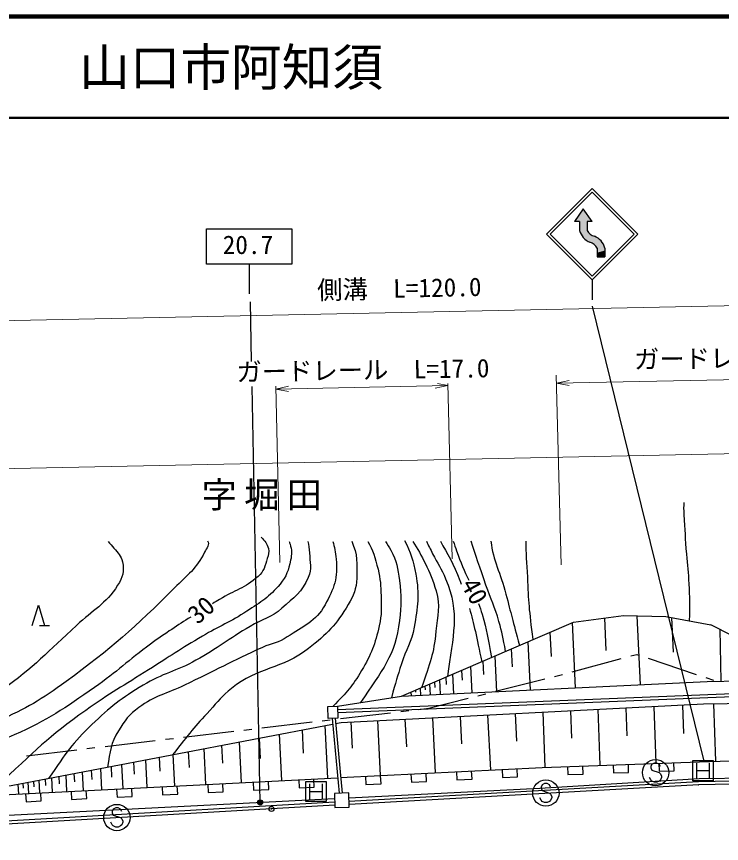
# Model space of a CAD drawing. Units: millimetres, scale not verified. Extents: x 40000 to 680000, y 20000 to 380000.
# Drawn here: x 398848 to 468444, y 298307 to 380000 of the extents above; entities that cross this region are included whole.
import ezdxf
from ezdxf.enums import TextEntityAlignment as Align

# ---------------------------------------------------------------- set-up
doc = ezdxf.new("R2010")
doc.units = ezdxf.units.MM
doc.header["$LTSCALE"] = 1000
doc.header["$PDMODE"] = 32
doc.header["$PDSIZE"] = 500
for name, color, linetype, lineweight in [('M-BGD', 7, 'Continuous', 25), ('M-BMK-ROW', 30, 'Continuous', 25), ('M-STR-HTXT', 7, 'Continuous', 13), ('M-STR-STRC', 7, 'Continuous', 25), ('M-TTL', 2, 'Continuous', 140), ('M-TTL-LINE', 7, 'Continuous', 50)]:
    doc.layers.add(name, color=color, linetype=linetype, lineweight=lineweight)
doc.layers.add('M-BMK-HTXT', color=7, linetype='Continuous')
doc.layers.add('M-TTL-TXT', color=7, linetype='Continuous')
doc.styles.add('ＭＳ ゴシック', font='')
doc.styles.get('ＭＳ ゴシック').set_extended_font_data('MS Gothic')

msp = doc.modelspace()

# ---------------------------------------------------------------- hatches: boundary and pattern name
at = {"layer": 'M-STR-STRC'}
for points in [[(454805, 360997), (455680, 359747), (455180, 359747), (455180, 359330), (454430, 359408), (454430, 359747), (453930, 359747)], [(454430, 359408), (455180, 359330), (455180, 358872, 0.11109), (455458, 358513), (455458, 358513), (454889, 358073), (454889, 358073, -0.13452), (454430, 358872), (454430, 358872)], [(454889, 358073), (454889, 358073), (455458, 358513), (455458, 358513, 0.12179), (455905, 358297), (455905, 358297, -0.12464), (456593, 357787), (456593, 357787), (456003, 357386), (456003, 357386, 0.1558), (455455, 357697), (455455, 357697, -0.09842)], [(456003, 357386), (456003, 357386), (456593, 357787), (456593, 357787, -0.10825), (456930, 357122), (456930, 357122), (456930, 356883), (456180, 356667), (456180, 357122), (456180, 357122, 0.07742)], [(456180, 356667), (456930, 356883), (456930, 356247), (456180, 356247)]]:
    msp.add_hatch(color=256, dxfattribs=at).paths.add_polyline_path(points)

# ---------------------------------------------------------------- linework, layer by layer
at = {"layer": 'M-BGD'}
for p, q in [((400399, 319840), (400999, 321840)), ((400999, 321840), (401599, 319840)), ((456882, 320587), (457038, 317363)), ((460093, 320805), (460422, 313982)), ((463498, 320631), (463662, 317220)), ((401099, 319840), (402099, 319840)), ((453694, 320120), (454005, 313673)), ((468290, 319469), (468391, 314328)), ((451503, 319173), (451618, 316789)), ((449312, 318226), (449542, 313457)), ((447692, 317525), (447777, 315762)), ((444873, 316307), (444936, 315003)), ((446071, 316825), (446241, 313298)), ((442788, 315406), (442835, 314441)), ((443674, 315789), (443800, 313180)), ((441246, 314739), (441281, 314026)), ((441902, 315022), (441995, 313093)), ((467042, 314302), (481528, 314585)), ((436867, 312846), (467042, 314302)), ((439162, 313838), (439179, 313486)), ((439621, 314036), (439672, 312981)), ((440106, 314246), (440131, 313718)), ((440591, 314456), (440660, 313029)), ((481519, 313596), (430550, 311504)), ((481531, 313296), (430562, 311204)), ((437785, 313243), (437802, 312891)), ((438244, 313441), (438253, 313265)), ((438703, 313640), (438737, 312936)), ((430534, 311872), (436867, 312846)), ((467667, 312105), (467847, 306435)), ((450801, 311281), (451000, 305829)), ((453526, 311420), (453625, 308694)), ((456250, 311559), (456451, 306027)), ((459014, 311700), (459115, 308934)), ((461778, 311841), (461982, 306229)), ((464583, 311984), (464685, 309178)), ((429993, 310666), (430686, 303265)), ((430293, 310679), (430986, 303275)), ((434475, 310448), (434751, 305007)), ((437195, 310587), (437333, 307866)), ((439916, 310726), (440192, 305284)), ((442637, 310865), (442775, 308143)), ((445358, 311003), (445635, 305560)), ((448080, 311142), (448218, 308421)), ((429287, 309958), (429552, 304743)), ((431867, 310315), (432000, 307708)), ((424779, 309095), (425012, 304512)), ((427033, 309527), (427149, 307235)), ((419076, 308005), (419166, 306234)), ((420817, 308338), (421022, 304309)), ((422798, 308717), (422901, 306702)), ((415805, 307379), (415884, 305823)), ((417335, 307672), (417515, 304131)), ((411585, 306572), (411724, 303837)), ((412930, 306829), (413000, 305461)), ((414275, 307086), (414433, 303974)), ((465618, 304503), (465618, 306503)), ((465618, 306503), (467618, 306503)), ((466279, 306385), (490621, 307155)), ((467618, 306503), (467618, 304503)), ((406230, 305547), (406277, 304619)), ((407143, 305722), (407251, 303609)), ((408182, 305921), (408236, 304864)), ((409221, 306119), (409343, 303716)), ((410403, 306346), (410464, 305144)), ((446778, 305618), (446819, 304819)), ((448317, 304895), (448276, 305694)), ((453257, 305911), (453286, 305112)), ((454785, 305166), (454756, 305966)), ((457754, 306075), (457783, 305275)), ((459282, 305330), (459253, 306129)), ((462251, 306239), (462280, 305439)), ((463779, 305494), (463750, 306293)), ((465993, 306253), (465993, 304753)), ((467243, 306253), (467243, 304753)), ((402301, 304796), (402374, 303361)), ((403007, 304931), (403043, 304214)), ((403712, 305066), (403795, 303434)), ((404515, 305219), (404556, 304403)), ((405317, 305373), (405412, 303516)), ((433295, 304933), (433336, 304134)), ((434834, 304210), (434794, 305009)), ((437790, 305161), (437830, 304362)), ((439328, 304439), (439288, 305238)), ((442284, 305390), (442324, 304591)), ((443823, 304667), (443782, 305466)), ((446819, 304819), (448317, 304895)), ((453286, 305112), (454785, 305166)), ((457783, 305275), (459282, 305330)), ((462280, 305439), (463779, 305494)), ((465993, 305503), (467243, 305503)), ((398990, 304162), (399039, 303192)), ((399481, 304256), (399506, 303771)), ((399972, 304350), (400028, 303242)), ((400517, 304454), (400545, 303900)), ((401062, 304559), (401126, 303298)), ((401682, 304677), (401714, 304047)), ((413224, 303913), (413265, 303114)), ((414763, 303190), (414722, 303989)), ((417718, 304141), (417759, 303342)), ((419257, 303418), (419216, 304217)), ((422212, 304370), (422253, 303571)), ((423751, 303647), (423710, 304446)), ((426707, 304598), (426747, 303799)), ((427410, 302443), (427410, 304443)), ((427410, 304443), (429410, 304443)), ((427785, 304193), (427785, 302693)), ((428245, 303875), (428205, 304674)), ((429035, 304193), (429035, 302693)), ((429410, 304443), (429410, 302443)), ((433336, 304134), (434834, 304210)), ((437830, 304362), (439328, 304439)), ((442324, 304591), (443823, 304667)), ((467618, 304503), (465618, 304503)), ((399741, 303228), (399782, 302429)), ((401280, 302505), (401239, 303304)), ((404236, 303456), (404276, 302657)), ((405774, 302733), (405734, 303532)), ((408730, 303684), (408770, 302885)), ((410268, 302962), (410228, 303761)), ((413265, 303114), (414763, 303190)), ((417759, 303342), (419257, 303418)), ((422253, 303571), (423751, 303647)), ((426747, 303799), (428245, 303875)), ((427785, 303443), (429035, 303443)), ((399782, 302429), (401280, 302505)), ((404276, 302657), (405774, 302733)), ((408770, 302885), (410268, 302962)), ((429410, 302443), (427410, 302443))]:
    msp.add_line(p, q, dxfattribs=at)
for points in [[(436867, 312846), (453831, 320179), (458768, 320839), (462960, 320729), (467399, 319922)], [(481528, 314585), (473692, 316719), (467399, 319922)], [(430342, 310160), (430896, 310266), (466667, 312091)], [(466667, 312091), (483006, 312333), (490621, 307155)], [(380183, 301466), (398317, 304034), (430046, 310103)], [(430843, 304808), (450729, 305819), (466279, 306385)], [(380183, 301466), (392909, 302880), (430543, 304793)], [(431656, 302814), (450516, 303778), (466254, 304720)], [(492703, 304927), (492702, 304926), (466188, 304411), (431667, 302464)], [(466254, 304720), (491408, 305051), (492694, 305078)], [(492720, 304626), (466194, 304111), (466205, 304111), (431684, 302164), (431677, 302164)], [(430255, 302382), (377884, 299361), (370889, 298609)], [(370892, 298864), (375412, 299938), (430243, 302741)], [(430265, 302082), (377909, 299062), (370886, 298307)]]:
    msp.add_lwpolyline(points, dxfattribs=at)
for points in [[(430583, 310691), (429619, 310651), (429571, 311832), (430534, 311872)], [(430273, 301857), (431686, 301904), (431640, 303297), (430226, 303250)]]:
    msp.add_lwpolyline(points, close=True, dxfattribs=at)
for points, knots in [([(464718, 332000), (464712, 331637), (464706, 331256), (464731, 330802), (464817, 329276), (464869, 328422), (464984, 326899), (465070, 325748), (465166, 325106), (465228, 323953), (465304, 322532), (465291, 322047), (465273, 320309)], [0, 0, 0, 0, 1, 1, 1, 2, 2, 2, 3, 3, 3, 4, 4, 4, 4]), ([(423007, 328576), (423336, 328169), (423611, 327950), (423716, 327437), (423792, 327066), (423719, 326835), (423604, 326475), (423365, 325722), (423286, 325192), (422693, 324670), (421400, 323532), (420366, 323325), (418899, 322422), (418658, 322274), (418426, 322132), (418202, 321994)], [0, 0, 0, 0, 1, 1, 1, 2, 2, 2, 3, 3, 3, 4, 4, 4, 5, 5, 5, 5]), ([(407896, 328136), (408079, 327934), (408266, 327715), (408459, 327473), (408845, 326987), (409191, 326741), (409311, 326132), (409491, 325224), (409337, 324586), (408831, 323811), (407621, 321957), (406406, 321349), (404774, 319852), (401984, 317293), (400541, 315687), (397443, 313511), (395899, 312427), (394924, 311931), (393140, 311315), (391257, 310666), (390101, 310562), (388111, 310469), (385422, 310344), (383783, 311610), (381225, 310770), (377300, 309482), (375097, 308028), (372468, 304843), (371498, 303668), (371044, 303152), (370229, 301649)], [0, 0, 0, 0, 1, 1, 1, 2, 2, 2, 3, 3, 3, 4, 4, 4, 5, 5, 5, 6, 6, 6, 7, 7, 7, 8, 8, 8, 9, 9, 9, 10, 10, 10, 10]), ([(417690, 328220), (417968, 327857), (417612, 327494), (417411, 327084), (416617, 325466), (415719, 324824), (414443, 323552), (410534, 319654), (408214, 317558), (403747, 314315), (401290, 312532), (399811, 311611), (397014, 310431), (395241, 309683), (394168, 309422), (392272, 309096), (388792, 308496), (386733, 309724), (383234, 309252), (381336, 308996), (380212, 308866), (378483, 308044), (376870, 307276), (376093, 306546), (374856, 305257), (372961, 303285), (372643, 301877), (371633, 299040)], [0, 0, 0, 0, 1, 1, 1, 2, 2, 2, 3, 3, 3, 4, 4, 4, 5, 5, 5, 6, 6, 6, 7, 7, 7, 8, 8, 8, 9, 9, 9, 9]), ([(425755, 328147), (425790, 328064), (425821, 327974), (425851, 327877), (426031, 327283), (426037, 326895), (425903, 326289), (425685, 325308), (425512, 324706), (424869, 323933), (423813, 322664), (422980, 322160), (421600, 321254), (419951, 320172), (418894, 319786), (417195, 318785), (415085, 317543), (413947, 316775), (411880, 315465), (409444, 313921), (408031, 313125), (405682, 311452), (401945, 308790), (400778, 307562), (396760, 303813)], [0, 0, 0, 0, 1, 1, 1, 2, 2, 2, 3, 3, 3, 4, 4, 4, 5, 5, 5, 6, 6, 6, 7, 7, 7, 8, 8, 8, 8]), ([(427622, 328148), (427710, 327788), (427750, 327461), (427770, 327003), (427810, 326058), (428019, 325456), (427652, 324584), (427047, 323144), (426210, 322596), (425056, 321544), (424010, 320589), (423116, 320483), (421901, 319755), (419789, 318490), (418712, 317605), (416565, 316400), (414601, 315298), (413268, 315123), (411345, 313949), (409217, 312649), (408080, 311785), (406285, 310053), (404368, 308202), (403763, 307291), (402007, 304739)], [0, 0, 0, 0, 1, 1, 1, 2, 2, 2, 3, 3, 3, 4, 4, 4, 5, 5, 5, 6, 6, 6, 7, 7, 7, 8, 8, 8, 8]), ([(430082, 328149), (430231, 327626), (430324, 327054), (430400, 326402), (430611, 324597), (430181, 323471), (429305, 321879), (428383, 320203), (427164, 319770), (425576, 318704), (424717, 318127), (424073, 318112), (423134, 317678), (420097, 316277), (418434, 315409), (415426, 313946), (413662, 313089), (412489, 312912), (410912, 311744), (409955, 311036), (409518, 310470), (408905, 309448), (408150, 308191), (408081, 307451), (407826, 305853)], [0, 0, 0, 0, 1, 1, 1, 2, 2, 2, 3, 3, 3, 4, 4, 4, 5, 5, 5, 6, 6, 6, 7, 7, 7, 8, 8, 8, 8]), ([(431935, 328158), (432529, 326846), (432478, 325944), (432435, 324504), (432402, 323437), (432130, 322827), (431592, 321905), (430444, 319937), (429480, 318979), (427686, 317574), (425048, 315508), (422675, 315734), (420068, 313630), (419139, 312881), (418742, 312322), (417925, 311452), (416404, 309831), (415956, 309206), (414275, 307086)], [0, 0, 0, 0, 1, 1, 1, 2, 2, 2, 3, 3, 3, 4, 4, 4, 5, 5, 5, 6, 6, 6, 6]), ([(433536, 328152), (434013, 327292), (434269, 326538), (434535, 325408), (434775, 324394), (434815, 323800), (434840, 322758), (434868, 321609), (434907, 320943), (434656, 319822), (434249, 318005), (433864, 316987), (432919, 315382), (432022, 313857), (431490, 313297), (430080, 311853)], [0, 0, 0, 0, 1, 1, 1, 2, 2, 2, 3, 3, 3, 4, 4, 4, 5, 5, 5, 5]), ([(435290, 328153), (435467, 327876), (435640, 327584), (435809, 327274), (436389, 326206), (436471, 325480), (436646, 324278), (436867, 322755), (436821, 321868), (436656, 320337), (436280, 316851), (434929, 315446), (432818, 312223)], [0, 0, 0, 0, 1, 1, 1, 2, 2, 2, 3, 3, 3, 4, 4, 4, 4]), ([(437142, 328253), (437810, 327043), (437988, 326251), (438257, 324895), (438654, 322893), (438443, 321683), (438099, 319671), (437847, 318198), (437299, 317480), (436847, 316056), (436432, 314751), (436308, 314314), (435858, 312691)], [0, 0, 0, 0, 1, 1, 1, 2, 2, 2, 3, 3, 3, 4, 4, 4, 4]), ([(437978, 328154), (438853, 326725), (439657, 325288), (440275, 323250), (440727, 321761), (440401, 320815), (440255, 319265), (440044, 317028), (439668, 316159), (438827, 313693)], [0, 0, 0, 0, 1, 1, 1, 2, 2, 2, 3, 3, 3, 3]), ([(439309, 328155), (439505, 327769), (439712, 327364), (439931, 326931), (440422, 325960), (440792, 325461), (441211, 324457), (442663, 320978), (441908, 318907), (441407, 314808)], [0, 0, 0, 0, 1, 1, 1, 2, 2, 2, 3, 3, 3, 3]), ([(440697, 328156), (441358, 327010), (442036, 325877), (442620, 324297), (442667, 324171), (442712, 324048), (442756, 323928)], [0, 0, 0, 0, 1, 1, 1, 2, 2, 2, 2]), ([(441965, 328156), (442075, 327851), (442186, 327533), (442298, 327200), (442682, 326061), (443091, 325188), (443491, 324333)], [0, 0, 0, 0, 1, 1, 1, 2, 2, 2, 2]), ([(447129, 317282), (446881, 318684), (446792, 319105), (446478, 320250), (446083, 321684), (445653, 322420), (445194, 323834), (444641, 325541), (444130, 326805), (443725, 328158)], [0, 0, 0, 0, 1, 1, 1, 2, 2, 2, 3, 3, 3, 3]), ([(445677, 328159), (445912, 326255), (446625, 325025), (447161, 322949), (447674, 320964), (447838, 320339), (448490, 317870)], [0, 0, 0, 0, 1, 1, 1, 2, 2, 2, 2]), ([(449839, 318454), (449502, 321365), (449386, 322208), (449317, 324626), (449277, 326028), (449118, 327017), (449174, 328161)], [0, 0, 0, 0, 1, 1, 1, 2, 2, 2, 2]), ([(444472, 322020), (444590, 321686), (444703, 321331), (444810, 320946), (445266, 319303), (445413, 318675), (445734, 316679)], [0, 0, 0, 0, 1, 1, 1, 2, 2, 2, 2]), ([(416041, 320667), (414779, 319880), (413614, 319118), (412087, 318011), (409872, 316405), (408792, 315289), (406550, 313720), (403603, 311658), (401907, 310503), (398627, 309024), (396941, 308265), (395893, 308054), (394072, 307739), (391887, 307361), (390614, 307621), (388397, 307547), (385967, 307465), (384577, 307717), (382175, 307340), (380961, 307149), (380105, 307265), (379142, 306501), (378166, 305727), (377529, 305217), (377110, 304044), (376860, 303346), (376970, 302883), (377055, 302146), (377152, 301298), (377317, 300947), (377694, 300055)], [0, 0, 0, 0, 1, 1, 1, 2, 2, 2, 3, 3, 3, 4, 4, 4, 5, 5, 5, 6, 6, 6, 7, 7, 7, 8, 8, 8, 9, 9, 9, 10, 10, 10, 10])]:
    msp.add_open_spline(points, degree=3, knots=knots, dxfattribs=at)
msp.add_open_spline([(443561, 321517), (443997, 320039), (444279, 318668), (444770, 316262)], degree=3, dxfattribs=at)
at = {"layer": 'M-BMK-ROW'}
for p, q in [((459501, 316831), (460081, 316988)), ((460081, 316988), (460270, 316924)), ((453710, 315262), (458536, 316569)), ((461218, 316606), (465958, 315015)), ((446150, 313339), (450998, 314565)), ((451967, 314810), (452743, 315006)), ((466906, 314697), (467664, 314442)), ((444405, 312898), (445181, 313094)), ((439544, 311669), (443436, 312653)), ((436778, 311342), (437572, 311436)), ((438565, 311553), (439544, 311669)), ((429031, 310427), (429826, 310521)), ((430819, 310638), (435784, 311225)), ((423073, 309723), (428038, 310310)), ((415327, 308808), (420292, 309395)), ((421285, 309512), (422080, 309606)), ((407581, 307893), (412546, 308480)), ((413539, 308597), (414334, 308691)), ((399834, 306978), (404800, 307565)), ((405793, 307682), (406587, 307776))]:
    msp.add_line(p, q, dxfattribs=at)
at = {"layer": 'M-STR-HTXT'}
for p, q in [((493603, 351946), (376891, 349511)), ((568960, 346210), (452148, 343773)), ((452628, 325822), (452127, 344569)), ((452148, 343773), (453393, 344049)), ((424858, 326068), (424433, 343474)), ((441436, 343550), (424440, 343195)), ((424440, 343195), (425685, 343471)), ((424440, 343195), (425695, 342971)), ((441436, 343550), (440192, 343274)), ((441436, 343550), (440420, 343731)), ((441854, 326437), (441432, 343747)), ((452148, 343773), (453403, 343549)), ((568999, 338903), (69026, 328473))]:
    msp.add_line(p, q, dxfattribs=at)
at = {"layer": 'M-STR-STRC'}
for p, q in [((451181, 358498), (455681, 362998)), ((460181, 358497), (455681, 362998)), ((451534, 358498), (455681, 362644)), ((459828, 358497), (455681, 362644)), ((454805, 360997), (453930, 359747)), ((455680, 359747), (454805, 360997)), ((454430, 359747), (453930, 359747)), ((454430, 359747), (454430, 358872)), ((455180, 359747), (455180, 358872)), ((455680, 359747), (455180, 359747)), ((417611, 359022), (426011, 359022)), ((417611, 355522), (417611, 359022)), ((426011, 359022), (426011, 355522)), ((451181, 358498), (455681, 353997)), ((451534, 358498), (455681, 354351)), ((455681, 354351), (459828, 358497)), ((455681, 353997), (460181, 358497)), ((456180, 357122), (456180, 356247)), ((456930, 357122), (456930, 356247)), ((456180, 356247), (456930, 356247)), ((426011, 355522), (417611, 355522)), ((421811, 355522), (421811, 352590)), ((455681, 353997), (455681, 351997)), ((422054, 345936), (421941, 351805)), ((466693, 306566), (455697, 351402)), ((422891, 302366), (422102, 343437)), ((461587, 306131), (461468, 305894)), ((461468, 305894), (461468, 305776)), ((461468, 305776), (461587, 305540)), ((461823, 306249), (461587, 306131)), ((461587, 305540), (462296, 305303)), ((462059, 306249), (461823, 306249)), ((462296, 306131), (462059, 306249)), ((462414, 305894), (462296, 306131)), ((461468, 304594), (461350, 304831)), ((462296, 305303), (462414, 305185)), ((462414, 305185), (462532, 304949)), ((462532, 304831), (462414, 304594)), ((462532, 304949), (462532, 304831)), ((450753, 304114), (450635, 303877)), ((450990, 304232), (450753, 304114)), ((451226, 304232), (450990, 304232)), ((451462, 304114), (451226, 304232)), ((451581, 303877), (451462, 304114)), ((461587, 304476), (461468, 304594)), ((461823, 304358), (461587, 304476)), ((462059, 304358), (461823, 304358)), ((462296, 304476), (462059, 304358)), ((462414, 304594), (462296, 304476)), ((450635, 303877), (450635, 303759)), ((450635, 303759), (450753, 303523)), ((450753, 303523), (451462, 303286)), ((451462, 303286), (451581, 303168)), ((451581, 303168), (451699, 302932)), ((450635, 302577), (450517, 302814)), ((450753, 302459), (450635, 302577)), ((450990, 302341), (450753, 302459)), ((451226, 302341), (450990, 302341)), ((451462, 302459), (451226, 302341)), ((451581, 302577), (451462, 302459)), ((451699, 302814), (451581, 302577)), ((451699, 302932), (451699, 302814)), ((408400, 301695), (408282, 301459)), ((408282, 301459), (408282, 301341)), ((408637, 301813), (408400, 301695)), ((408873, 301813), (408637, 301813)), ((409109, 301695), (408873, 301813)), ((409228, 301459), (409109, 301695)), ((408282, 301341), (408400, 301104)), ((408400, 301104), (409109, 300868)), ((409109, 300868), (409228, 300750)), ((409228, 300750), (409346, 300513)), ((408282, 300159), (408164, 300395)), ((408400, 300041), (408282, 300159)), ((408637, 299922), (408400, 300041)), ((408873, 299922), (408637, 299922)), ((409109, 300041), (408873, 299922)), ((409228, 300159), (409109, 300041)), ((409346, 300395), (409228, 300159)), ((409346, 300513), (409346, 300395))]:
    msp.add_line(p, q, dxfattribs=at)
for centre, radius in [((461941, 305303), 1300), ((451108, 303286), 1300), ((422891, 302366), 150), ((422891, 302366), 120), ((422891, 302366), 90), ((422891, 302366), 60), ((422891, 302366), 30), ((408755, 300868), 1300)]:
    msp.add_circle(centre, radius, dxfattribs=at)
for centre, radius, start, end in [((456118, 359309), 1743, 194.53446, 247.66494), ((456118, 359309), 1035, 205.01689, 258.14738), ((455243, 356684), 1743, 14.53411, 67.6646), ((455243, 356684), 1034, 25.0165, 78.14699)]:
    msp.add_arc(centre, radius, start, end, dxfattribs=at)
for p in [(422891, 302366), (424023, 301722)]:
    msp.add_point(p, dxfattribs=at)
at = {"layer": 'M-TTL'}
msp.add_line((680000, 380000), (40000, 380000), dxfattribs=at)
at = {"layer": 'M-TTL-LINE'}
msp.add_line((40000, 370000), (680000, 370000), dxfattribs=at)

# ---------------------------------------------------------------- texts
at = {"layer": 'M-BGD', "style": 'ＭＳ ゴシック'}
for s, rotation, p in [('40', 298.868, (442194, 323619)), ('30', 41.217, (417095, 319464))]:
    msp.add_text(s, height=1833, rotation=rotation, dxfattribs=at).set_placement(p, align=Align.BOTTOM_LEFT)
at = {"layer": 'M-BMK-HTXT', "insert": (423408, 331192), "char_height": 2566, "attachment_point": 8, "style": 'ＭＳ ゴシック'}
msp.add_mtext('\\T1.2;字堀田', dxfattribs=at)
at = {"layer": 'M-STR-HTXT', "style": 'ＭＳ ゴシック'}
for s, rotation, p in [('側溝\u3000L=120.0', 1.183, (436671, 351677)), ('ガードレール\u3000L=114.0', 0.695, (472942, 344825)), ('ガードレール\u3000L=17.0', 0.921, (433070, 343613))]:
    msp.add_text(s, height=1833, rotation=rotation, dxfattribs=at).set_placement(p, align=Align.BOTTOM_CENTER)
at = {"layer": 'M-STR-STRC', "style": 'ＭＳ ゴシック'}
msp.add_text('20.7', height=1833, dxfattribs=at).set_placement((419198, 355985), align=Align.BOTTOM_LEFT)
at = {"layer": 'M-TTL-TXT', "style": 'ＭＳ ゴシック'}
msp.add_text('山口市阿知須', height=3666, dxfattribs=at).set_placement((405024, 375000), align=Align.MIDDLE_LEFT)

doc.saveas('drawing.dxf')
